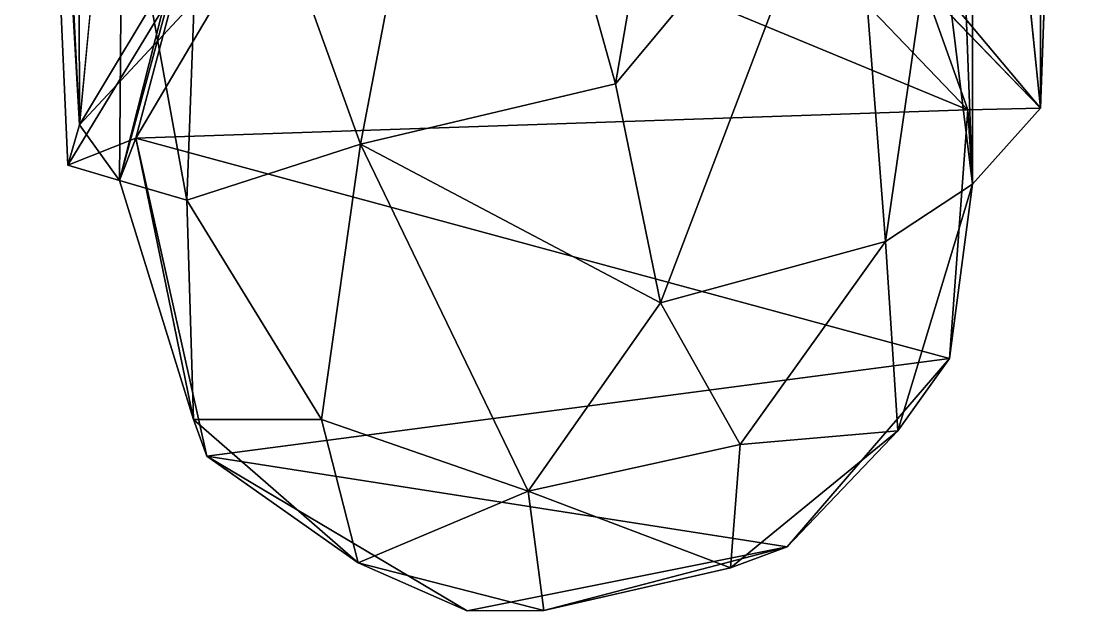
# Model space of a CAD drawing. Extents: x -0.03 to 0.03, y -0.96 to 0.06.
# Drawn here: x -0.02247 to 0.01753, y -0.95808 to -0.93578 of the extents above; entities that cross this region are included whole.
import ezdxf

# ---------------------------------------------------------------- set-up
doc = ezdxf.new("R2010")
doc.units = 0
doc.header["$MEASUREMENT"] = 0

msp = doc.modelspace()

# ---------------------------------------------------------------- linework, layer by layer
for points in [[(-0.005967, -0.79123, 0.014195), (-0.020265, -0.939706, 0.014195), (-0.022467, -0.13123, 0.014195)], [(-0.022467, -0.896201, 0.054195), (-0.022467, -0.13123, 0.014195), (-0.020265, -0.939706, 0.014195)], [(0.001033, -0.79123, 0.014195), (0.017533, -0.13123, 0.014195), (0.01608, -0.939071, 0.014195)], [(0.017533, -0.13123, 0.014195), (0.017533, -0.898701, 0.054195), (0.01608, -0.939071, 0.014195)], [(-0.005967, -0.79123, 0.014195), (-0.008849, -0.927465, 0.014195), (-0.020265, -0.939706, 0.014195)], [(0.01608, -0.939071, 0.014195), (0.012257, -0.935134, 0.014195), (0.001033, -0.79123, 0.014195)], [(-0.022467, -0.896201, 0.054195), (-0.020265, -0.939706, 0.014195), (-0.022467, -0.901201, 0.054195)], [(0.011685, -0.934501, 0.054195), (0.01608, -0.939071, 0.054195), (0.017533, -0.898701, 0.054195)], [(0.01608, -0.939071, 0.014195), (0.017533, -0.898701, 0.054195), (0.01608, -0.939071, 0.054195)], [(-0.016618, -0.934501, 0.054195), (-0.022467, -0.901201, 0.054195), (-0.0207, -0.94123, 0.054195)], [(-0.022467, -0.901201, 0.054195), (-0.020265, -0.939706, 0.014195), (-0.0207, -0.94123, 0.054195)], [(0.012659, -0.934995, -0.077477), (0.013511, -0.941948, -0.090435), (0.013524, -0.917654, -0.145762)], [(0.013524, -0.917654, -0.145762), (0.013511, -0.941948, -0.090435), (0.012903, -0.925629, -0.150989)], [(-0.015515, -0.924094, -0.162176), (-0.005464, -0.918592, -0.182547), (-0.009629, -0.940436, -0.1401)], [(-0.009629, -0.940436, -0.1401), (-0.005464, -0.918592, -0.182547), (0.000016, -0.938151, -0.149511)], [(-0.005464, -0.918592, -0.182547), (0.00206, -0.926206, -0.170998), (0.000016, -0.938151, -0.149511)], [(-0.018651, -0.929138, -0.128953), (-0.018749, -0.941805, -0.072302), (-0.01351, -0.922529, -0.111688)], [(-0.018749, -0.941805, -0.072302), (-0.016721, -0.933795, -0.067399), (-0.01351, -0.922529, -0.111688)], [(-0.015515, -0.924094, -0.162176), (-0.016202, -0.94255, -0.11629), (-0.018651, -0.929138, -0.128953)], [(-0.009629, -0.940436, -0.1401), (-0.016202, -0.94255, -0.11629), (-0.015515, -0.924094, -0.162176)], [(0.012903, -0.925629, -0.150989), (0.010222, -0.944108, -0.116181), (0.008941, -0.927458, -0.160195)], [(0.012903, -0.925629, -0.150989), (0.013511, -0.941948, -0.090435), (0.010222, -0.944108, -0.116181)], [(0.000016, -0.938151, -0.149511), (0.00206, -0.926206, -0.170998), (0.008941, -0.927458, -0.160195)], [(-0.016721, -0.933795, -0.067399), (-0.020265, -0.939706, 0.014195), (-0.008849, -0.927465, 0.014195)], [(-0.011431, -0.92888, 1.45877), (0.01334, -0.93914, 1.45877), (0.002015, -0.927325, 1.45877)], [(0.008941, -0.927458, -0.160195), (0.001717, -0.946431, -0.127702), (0.000016, -0.938151, -0.149511)], [(0.008941, -0.927458, -0.160195), (0.010222, -0.944108, -0.116181), (0.001717, -0.946431, -0.127702)], [(0.01334, -0.93914, 1.45877), (0.011685, -0.934501, 0.054195), (0.002015, -0.927325, 1.45877)], [(-0.016202, -0.94255, -0.11629), (-0.018749, -0.941805, -0.072302), (-0.018651, -0.929138, -0.128953)], [(-0.016618, -0.934501, 0.054195), (-0.018133, -0.940208, 1.45877), (-0.011431, -0.92888, 1.45877)], [(-0.018133, -0.940208, 1.45877), (0.01334, -0.93914, 1.45877), (-0.011431, -0.92888, 1.45877)], [(-0.018749, -0.941805, -0.072302), (-0.020265, -0.939706, 0.014195), (-0.016721, -0.933795, -0.067399)], [(-0.0207, -0.94123, 0.054195), (-0.018133, -0.940208, 1.45877), (-0.016618, -0.934501, 0.054195)], [(0.01334, -0.93914, 1.45877), (0.01608, -0.939071, 0.054195), (0.011685, -0.934501, 0.054195)], [(0.012659, -0.934995, -0.077477), (0.012257, -0.935134, 0.014195), (0.01608, -0.939071, 0.014195)], [(0.012659, -0.934995, -0.077477), (0.01608, -0.939071, 0.014195), (0.013511, -0.941948, -0.090435)], [(0.000016, -0.938151, -0.149511), (0.001717, -0.946431, -0.127702), (-0.009629, -0.940436, -0.1401)], [(-0.018133, -0.940208, 1.45877), (0.012647, -0.948531, 1.45877), (0.01334, -0.93914, 1.45877)], [(0.012647, -0.948531, 1.45877), (0.013511, -0.941948, -0.090435), (0.01334, -0.93914, 1.45877)], [(0.01334, -0.93914, 1.45877), (0.013511, -0.941948, -0.090435), (0.01608, -0.939071, 0.054195)], [(0.013511, -0.941948, -0.090435), (0.01608, -0.939071, 0.014195), (0.01608, -0.939071, 0.054195)], [(-0.0207, -0.94123, 0.054195), (-0.020265, -0.939706, 0.014195), (-0.018749, -0.941805, -0.072302)], [(-0.018749, -0.941805, -0.072302), (-0.018133, -0.940208, 1.45877), (-0.0207, -0.94123, 0.054195)], [(-0.015947, -0.950849, -0.070197), (-0.018133, -0.940208, 1.45877), (-0.018749, -0.941805, -0.072302)], [(-0.015947, -0.950849, -0.070197), (-0.015445, -0.952229, 1.45877), (-0.018133, -0.940208, 1.45877)], [(-0.015445, -0.952229, 1.45877), (0.012647, -0.948531, 1.45877), (-0.018133, -0.940208, 1.45877)], [(-0.009629, -0.940436, -0.1401), (-0.011105, -0.950847, -0.105817), (-0.016202, -0.94255, -0.11629)], [(-0.003288, -0.953549, -0.104943), (-0.011105, -0.950847, -0.105817), (-0.009629, -0.940436, -0.1401)], [(0.001717, -0.946431, -0.127702), (-0.003288, -0.953549, -0.104943), (-0.009629, -0.940436, -0.1401)], [(-0.015947, -0.950849, -0.070197), (-0.018749, -0.941805, -0.072302), (-0.016202, -0.94255, -0.11629)], [(0.013511, -0.941948, -0.090435), (0.010687, -0.951277, -0.070034), (0.010222, -0.944108, -0.116181)], [(0.012647, -0.948531, 1.45877), (0.010687, -0.951277, -0.070034), (0.013511, -0.941948, -0.090435)], [(-0.011105, -0.950847, -0.105817), (-0.015947, -0.950849, -0.070197), (-0.016202, -0.94255, -0.11629)], [(0.010222, -0.944108, -0.116181), (0.004721, -0.951788, -0.105313), (0.001717, -0.946431, -0.127702)], [(0.010222, -0.944108, -0.116181), (0.010687, -0.951277, -0.070034), (0.004721, -0.951788, -0.105313)], [(0.004721, -0.951788, -0.105313), (-0.003288, -0.953549, -0.104943), (0.001717, -0.946431, -0.127702)], [(-0.015445, -0.952229, 1.45877), (0.006497, -0.955661, 1.45877), (0.012647, -0.948531, 1.45877)], [(0.006497, -0.955661, 1.45877), (0.010687, -0.951277, -0.070034), (0.012647, -0.948531, 1.45877)], [(-0.00972, -0.95626, -0.070282), (-0.015947, -0.950849, -0.070197), (-0.011105, -0.950847, -0.105817)], [(-0.00972, -0.95626, -0.070282), (-0.015445, -0.952229, 1.45877), (-0.015947, -0.950849, -0.070197)], [(-0.003288, -0.953549, -0.104943), (-0.00972, -0.95626, -0.070282), (-0.011105, -0.950847, -0.105817)], [(0.010687, -0.951277, -0.070034), (0.004354, -0.956452, -0.070128), (0.004721, -0.951788, -0.105313)], [(0.006497, -0.955661, 1.45877), (0.004354, -0.956452, -0.070128), (0.010687, -0.951277, -0.070034)], [(0.004721, -0.951788, -0.105313), (0.004354, -0.956452, -0.070128), (-0.003288, -0.953549, -0.104943)], [(-0.00972, -0.95626, -0.070282), (-0.005597, -0.958077, 1.45877), (-0.015445, -0.952229, 1.45877)], [(-0.005597, -0.958077, 1.45877), (0.006497, -0.955661, 1.45877), (-0.015445, -0.952229, 1.45877)], [(-0.002702, -0.958064, -0.070106), (-0.00972, -0.95626, -0.070282), (-0.003288, -0.953549, -0.104943)], [(0.004354, -0.956452, -0.070128), (-0.002702, -0.958064, -0.070106), (-0.003288, -0.953549, -0.104943)], [(-0.005597, -0.958077, 1.45877), (-0.002702, -0.958064, -0.070106), (0.006497, -0.955661, 1.45877)], [(0.006497, -0.955661, 1.45877), (-0.002702, -0.958064, -0.070106), (0.004354, -0.956452, -0.070128)], [(-0.002702, -0.958064, -0.070106), (-0.005597, -0.958077, 1.45877), (-0.00972, -0.95626, -0.070282)]]:
    msp.add_3dface(points)

doc.saveas('drawing.dxf')
